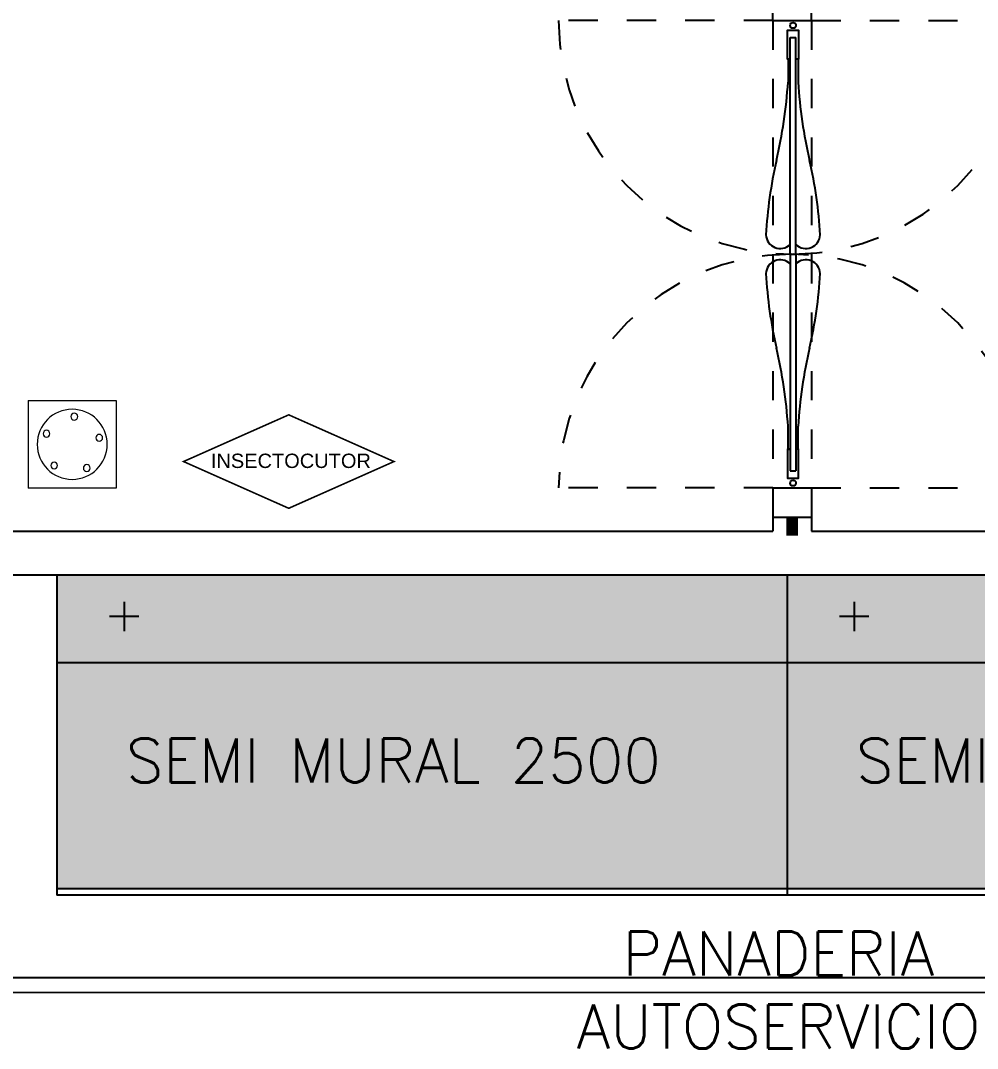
# Model space of a CAD drawing. Header units: millimetres. Extents: x 340 to 1003762, y 22 to 362022.
# Drawn here: x 399.433 to 402.71, y 86.532 to 90.051 of the extents above; entities that cross this region are included whole.
import ezdxf
from ezdxf.enums import TextEntityAlignment as Align
from ezdxf.xclip import XClip

# ---------------------------------------------------------------- set-up
doc = ezdxf.new("R2010")
doc.units = ezdxf.units.MM
doc.header["$XCLIPFRAME"] = 0
doc.linetypes.add('LSBB_P_002 - PLANTA 1° NIVEL SALA DE VENTAS$0$CONTINUOS', pattern=[0])
doc.linetypes.add('LSBB_P_002 - PLANTA 1° NIVEL SALA DE VENTAS$0$HIDDEN2', pattern=[0.1875, 0.125, -0.0625])
for name, color, linetype in [('LSBB_P_002 - PLANTA 1° NIVEL SALA DE VENTAS$0$1208_Sala de Ventas$0$PROTO_MUEBLES FRIO', 2, 'Continuous'), ('LSBB_P_002 - PLANTA 1° NIVEL SALA DE VENTAS$0$A-INSECTOCUTOR', 1, 'Continuous'), ('LSBB_P_002 - PLANTA 1° NIVEL SALA DE VENTAS$0$A-LAYOUT', 7, 'Continuous'), ('LSBB_P_002 - PLANTA 1° NIVEL SALA DE VENTAS$0$A-PILETAS NUEVAS', 8, 'Continuous'), ('LSBB_P_002 - PLANTA 1° NIVEL SALA DE VENTAS$0$A-SALA DEFENSAS', 9, 'Continuous'), ('LSBB_P_002 - PLANTA 1° NIVEL SALA DE VENTAS$0$A-SE CONSTRUYE RELLENO', 10, 'LSBB_P_002 - PLANTA 1° NIVEL SALA DE VENTAS$0$CONTINUOS'), ('LSBB_P_002 - PLANTA 1° NIVEL SALA DE VENTAS$0$A-Textos', 2, 'Continuous'), ('LSBB_P_002 - PLANTA 1° NIVEL SALA DE VENTAS$0$PUERTAS', 2, 'Continuous'), ('LSBB_P_002 - PLANTA 1° NIVEL SALA DE VENTAS$0$TABIQUE', 3, 'Continuous'), ('XREF', 7, 'Continuous')]:
    doc.layers.add(name, color=color, linetype=linetype)
doc.layers.add('LSBB_P_002 - PLANTA 1° NIVEL SALA DE VENTAS$0$LAYOUT$0$A-SALA-HATCH-PANADERIA', color=7, linetype='Continuous', true_color=0x9e0000)
doc.styles.add('LSBB_P_002 - PLANTA 1° NIVEL SALA DE VENTAS$0$1208_Sala de Ventas$0$ARQ', font='SIMPLEX.shx')
doc.styles.add('LSBB_P_002 - PLANTA 1° NIVEL SALA DE VENTAS$0$SANSSERIF', font='sas_____.pfb')
doc.styles.add('LSBB_P_002 - PLANTA 1° NIVEL SALA DE VENTAS$0$YUDICAD_ROMANS', font='romans.shx')

# ---------------------------------------------------------------- blocks, each defined once
blk = doc.blocks.new('LSBB_P_002 - PLANTA 1° NIVEL SALA DE VENTAS$0$PPL doble')
at = {"layer": 'LSBB_P_002 - PLANTA 1° NIVEL SALA DE VENTAS$0$PUERTAS'}
for p, q in [((0, -0.1323), (0, 0)), ((0.1002, 0), (0, 0)), ((0.1002, -0.1323), (0.1002, 0)), ((1.6985, -0.1323), (1.6985, 0)), ((1.6985, 0), (1.7987, 0)), ((1.7987, -0.1323), (1.7987, 0)), ((0.1002, -0.1323), (0, -0.1323)), ((1.6985, -0.1323), (1.7987, -0.1323))]:
    blk.add_line(p, q, dxfattribs=at)
at = {"layer": 'LSBB_P_002 - PLANTA 1° NIVEL SALA DE VENTAS$0$PUERTAS', "color": 8, "linetype": 'LSBB_P_002 - PLANTA 1° NIVEL SALA DE VENTAS$0$HIDDEN2', "ltscale": 0.5}
for p, q in [((0.1002, 0), (1.6985, 0)), ((0.1002, -0.1323), (1.6985, -0.1323))]:
    blk.add_line(p, q, dxfattribs=at)
at = {"layer": 'LSBB_P_002 - PLANTA 1° NIVEL SALA DE VENTAS$0$PUERTAS', "color": 2, "ltscale": 0.5}
for p, q in [((0.1582, -0.0733), (0.1582, -0.0535)), ((0.8994, -0.0535), (0.1582, -0.0535)), ((0.8994, -0.0733), (0.8994, -0.0535)), ((0.8994, -0.0733), (0.8994, -0.0535)), ((0.8994, -0.0733), (0.8994, -0.0535)), ((0.8994, -0.0733), (0.8994, -0.0535)), ((0.8994, -0.0535), (1.6406, -0.0535)), ((1.6406, -0.0733), (1.6406, -0.0535)), ((0.8994, -0.0733), (0.1582, -0.0733)), ((0.8994, -0.0733), (1.6406, -0.0733))]:
    blk.add_line(p, q, dxfattribs=at)
at = {"layer": 'LSBB_P_002 - PLANTA 1° NIVEL SALA DE VENTAS$0$PUERTAS', "color": 4}
for p, q in [((0.2328, -0.0463), (0.2328, -0.0535)), ((0.2328, -0.0463), (0.3107, -0.0463)), ((1.566, -0.0463), (1.488, -0.0463)), ((1.566, -0.0463), (1.566, -0.0535)), ((0.2328, -0.0805), (0.2328, -0.0733)), ((0.2328, -0.0805), (0.3107, -0.0805)), ((1.566, -0.0805), (1.488, -0.0805)), ((1.566, -0.0805), (1.566, -0.0733))]:
    blk.add_line(p, q, dxfattribs=at)
at = {"layer": 'LSBB_P_002 - PLANTA 1° NIVEL SALA DE VENTAS$0$PUERTAS', "color": 8, "linetype": 'LSBB_P_002 - PLANTA 1° NIVEL SALA DE VENTAS$0$HIDDEN2', "ltscale": 0.5}
for points in [[(0.1002, 0), (0.1002, 0.733)], [(1.6985, 0), (1.6985, 0.733)], [(0.1002, -0.1323), (0.1002, -0.8653)], [(1.6985, -0.1323), (1.6985, -0.8653)]]:
    blk.add_lwpolyline(points, dxfattribs=at)
at = {"layer": 'LSBB_P_002 - PLANTA 1° NIVEL SALA DE VENTAS$0$PUERTAS', "color": 4, "elevation": 0.0106}
for points in [[(0.2328, -0.0733), (0.2328, -0.0825), (0.1337, -0.0825), (0.1337, -0.0446), (0.2328, -0.0446), (0.2328, -0.0535)], [(1.566, -0.0733), (1.566, -0.0825), (1.6651, -0.0825), (1.6651, -0.0446), (1.566, -0.0446), (1.566, -0.0535)]]:
    blk.add_lwpolyline(points, dxfattribs=at)
at = {"layer": 'LSBB_P_002 - PLANTA 1° NIVEL SALA DE VENTAS$0$PUERTAS', "color": 4}
for centre in [(0.1167, -0.0634, 0.0106), (1.6821, -0.0634, 0.0106)]:
    blk.add_circle(centre, 0.0099, dxfattribs=at)
at = {"layer": 'LSBB_P_002 - PLANTA 1° NIVEL SALA DE VENTAS$0$PUERTAS', "color": 8, "linetype": 'LSBB_P_002 - PLANTA 1° NIVEL SALA DE VENTAS$0$HIDDEN2', "ltscale": 0.5}
for centre, start, end in [((0.1002, -0.0661), 0.1969, 90), ((1.6986, -0.0662), 90.0017, 179.8007), ((0.1002, -0.0661), 270, 359.8031), ((1.6986, -0.0661), 180.1993, 269.9983)]:
    blk.add_arc(centre, 0.7992, start, end, dxfattribs=at)
at = {"layer": 'LSBB_P_002 - PLANTA 1° NIVEL SALA DE VENTAS$0$PUERTAS', "color": 4}
for centre, radius, start, end in [((0.9126, -1.451, 0.0106), 1.4824, 93.0688, 103.029), ((0.8315, -0.0194, 0.0106), 0.0486, 315.4476, 87.9321), ((0.9672, -0.0194, 0.0106), 0.0486, 92.0679, 224.5524), ((0.8861, -1.451, 0.0106), 1.4824, 76.971, 86.9312), ((0.2042, 1.6036, 0.0106), 1.6533, 273.6938, 283.0823), ((1.5945, 1.6036, 0.0106), 1.6533, 256.9177, 266.3062), ((0.2042, -1.7304, 0.0106), 1.6533, 76.9177, 86.3062), ((0.8315, -0.1074, 0.0106), 0.0486, 272.0679, 44.5524), ((0.9672, -0.1074, 0.0106), 0.0486, 135.4476, 267.9321), ((1.5945, -1.7304, 0.0106), 1.6533, 93.6938, 103.0823), ((0.9126, 1.3242, 0.0106), 1.4824, 256.971, 266.9312), ((0.8861, 1.3242, 0.0106), 1.4824, 273.0688, 283.029)]:
    blk.add_arc(centre, radius, start, end, dxfattribs=at)
blk = doc.blocks.new('LSBB_P_002 - PLANTA 1° NIVEL SALA DE VENTAS$0$A$C0C504C7A')
at = {"const_width": 0.0089}
blk.add_lwpolyline([(0.0006, 0.5853), (0.2605, -0.0002), (0.0006, -0.5857), (-0.2594, -0.0002)], close=True, dxfattribs=at)
at = {"style": 'LSBB_P_002 - PLANTA 1° NIVEL SALA DE VENTAS$0$SANSSERIF'}
blk.add_text('INSECTOCUTOR', height=0.079689, rotation=270, dxfattribs=at).set_placement((-0.0352, -0.0121), align=Align.CENTER)
blk = doc.blocks.new('LSBB_P_002 - PLANTA 1° NIVEL SALA DE VENTAS$0$A$C69995B83')
at = {"linetype": 'Continuous', "lineweight": 20}
for p, q in [((0, 0), (-0.3, 0)), ((-0.3, 0), (-0.3, -0.3)), ((0, -0.3), (0, 0)), ((-0.3, -0.3), (0, -0.3))]:
    blk.add_line(p, q, dxfattribs=at)
at = {"linetype": 'Continuous', "lineweight": 20, "const_width": 0.00333}
blk.add_lwpolyline([(-0.3, -0.3), (-0.3, 0), (0, 0), (0, -0.3)], close=True, dxfattribs=at)
at = {"linetype": 'Continuous', "lineweight": 20}
for centre, radius in [((-0.15, -0.15), 0.1199), ((-0.1863, -0.062), 0.0117), ((-0.0775, -0.0883), 0.0117), ((-0.2449, -0.1573), 0.0117), ((-0.2449, -0.1573), 0.0117), ((-0.0689, -0.1999), 0.0117), ((-0.1724, -0.2425), 0.0117)]:
    blk.add_circle(centre, radius, dxfattribs=at)
blk = doc.blocks.new('LSBB_P_002 - PLANTA 1° NIVEL SALA DE VENTAS$0$1208_Sala de Ventas$0$SEMI MURAL 2500_X_1096')
h = blk.add_hatch(color=256)
h.dxf.hatch_style = 1
h.paths.add_polyline_path([(-2882.82, -4443.96), (-2882.82, -4413.96), (-3132.82, -4413.96), (-3132.82, -4443.96)])
h.paths.add_polyline_path([(-3132.82, -4443.96), (-3132.82, -4521.36), (-2882.82, -4521.36), (-2882.82, -4443.96)])
h.paths.add_polyline_path([(-3113.22, -4493.66), (-2931.72, -4493.66), (-2931.72, -4461.27), (-3113.22, -4461.27)], flags=24)
at = {"layer": 'LSBB_P_002 - PLANTA 1° NIVEL SALA DE VENTAS$0$1208_Sala de Ventas$0$PROTO_MUEBLES FRIO'}
for p, q in [((-2882.82, -4413.96), (-3132.82, -4413.96)), ((-3132.82, -4413.96), (-3132.82, -4521.36)), ((-3132.82, -4413.96), (-3132.82, -4521.36)), ((-3132.82, -4413.96), (-3132.82, -4523.56)), ((-2882.82, -4413.96), (-2882.82, -4523.56)), ((-2882.82, -4413.96), (-2882.82, -4523.56)), ((-2882.82, -4413.96), (-2882.82, -4523.56)), ((-3109.82, -4423.18), (-3109.82, -4433.18)), ((-3104.82, -4428.18), (-3114.82, -4428.18)), ((-2882.82, -4443.96), (-3132.82, -4443.96)), ((-2882.82, -4521.36), (-3132.82, -4521.36)), ((-2882.82, -4523.56), (-3132.82, -4523.56))]:
    blk.add_line(p, q, dxfattribs=at)
at = {"color": 7, "insert": (-3109.2, -4469.93), "char_height": 15, "width": 239.1645, "attachment_point": 1, "style": 'LSBB_P_002 - PLANTA 1° NIVEL SALA DE VENTAS$0$1208_Sala de Ventas$0$ARQ'}
blk.add_mtext('SEMI MURAL 2500', dxfattribs=at)
blk = doc.blocks.new('LSBB_P_002 - PLANTA 1° NIVEL SALA DE VENTAS$0$SVLY')
at = {"layer": 'LSBB_P_002 - PLANTA 1° NIVEL SALA DE VENTAS$0$A-SALA DEFENSAS', "color": 1, "linetype": 'Continuous', "flags": 128}
blk.add_lwpolyline([(1009.4273, 301.5951), (1019.7601, 301.5951), (1019.7601, 301.5951), (1019.8101, 301.5951), (1019.8101, 301.5428), (1009.4273, 301.5437)], dxfattribs=at)
at = {"layer": 'LSBB_P_002 - PLANTA 1° NIVEL SALA DE VENTAS$0$LAYOUT$0$A-SALA-HATCH-PANADERIA', "xscale": 0.01, "yscale": 0.01, "zscale": 0.01}
for p in [(1046.1748, 347.1127), (1048.6748, 347.1127)]:
    blk.add_blockref('LSBB_P_002 - PLANTA 1° NIVEL SALA DE VENTAS$0$1208_Sala de Ventas$0$SEMI MURAL 2500_X_1096', p, dxfattribs=at)
at = {"layer": 'LSBB_P_002 - PLANTA 1° NIVEL SALA DE VENTAS$0$A-Textos', "linetype": 'LSBB_P_002 - PLANTA 1° NIVEL SALA DE VENTAS$0$HIDDEN2', "insert": (1017.3175, 301.7526), "char_height": 0.15, "width": 3.335709, "attachment_point": 2, "style": 'LSBB_P_002 - PLANTA 1° NIVEL SALA DE VENTAS$0$YUDICAD_ROMANS'}
blk.add_mtext('PANADERIA \\PAUTOSERVICIO', dxfattribs=at)
blk = doc.blocks.new('LSBB_P_002 - PLANTA 1° NIVEL SALA DE VENTAS', base_point=(223.5696, 14.2202))
at = {"layer": 'LSBB_P_002 - PLANTA 1° NIVEL SALA DE VENTAS$0$A-SE CONSTRUYE RELLENO', "const_width": 0.04}
blk.add_lwpolyline([(817.3645, 303.1712), (817.3645, 303.1079)], dxfattribs=at)
at = {"layer": 'LSBB_P_002 - PLANTA 1° NIVEL SALA DE VENTAS$0$TABIQUE'}
for points in [[(817.2983, 303.1712), (817.2983, 303.123)], [(817.4307, 303.1712), (817.4307, 303.123)], [(819.8466, 302.9731), (814.6562, 302.973), (814.6562, 303.123), (817.2983, 303.123)], [(816.4838, 303.123), (817.2983, 303.123)], [(817.4307, 303.123), (818.1654, 303.123)], [(817.4307, 303.123), (820.2466, 303.123)]]:
    blk.add_lwpolyline(points, dxfattribs=at)
at = {"layer": 'LSBB_P_002 - PLANTA 1° NIVEL SALA DE VENTAS$0$A-INSECTOCUTOR', "color": 1, "xscale": 0.6154695185053047, "yscale": 0.6154695185053047, "zscale": 0.6154695185053047, "rotation": 90}
blk.add_blockref('LSBB_P_002 - PLANTA 1° NIVEL SALA DE VENTAS$0$A$C0C504C7A', (815.6403, 303.3613), dxfattribs=at)
at = {"layer": 'LSBB_P_002 - PLANTA 1° NIVEL SALA DE VENTAS$0$A-LAYOUT', "color": 1}
blk.add_blockref('LSBB_P_002 - PLANTA 1° NIVEL SALA DE VENTAS$0$SVLY', (-200, 0), dxfattribs=at)
at = {"layer": 'LSBB_P_002 - PLANTA 1° NIVEL SALA DE VENTAS$0$A-PILETAS NUEVAS', "xscale": -1, "rotation": 90}
blk.add_blockref('LSBB_P_002 - PLANTA 1° NIVEL SALA DE VENTAS$0$A$C69995B83', (814.7489, 303.2706), dxfattribs=at)
at = {"layer": 'LSBB_P_002 - PLANTA 1° NIVEL SALA DE VENTAS$0$PUERTAS', "xscale": 1.001035087596847, "yscale": 1.001035087596847, "zscale": 1.001035087596847, "rotation": 270}
blk.add_blockref('LSBB_P_002 - PLANTA 1° NIVEL SALA DE VENTAS$0$PPL doble', (817.4307, 304.9718), dxfattribs=at)

msp = doc.modelspace()

# ---------------------------------------------------------------- block references
at = {"layer": 'XREF'}
ref = msp.add_blockref('LSBB_P_002 - PLANTA 1° NIVEL SALA DE VENTAS', (-191.719, -200.5998), dxfattribs=at)
XClip(ref).set_block_clipping_path([(755.454857474, 236.6800249606), (887.3150098981, 333.6713636781)])

doc.saveas('drawing.dxf')
